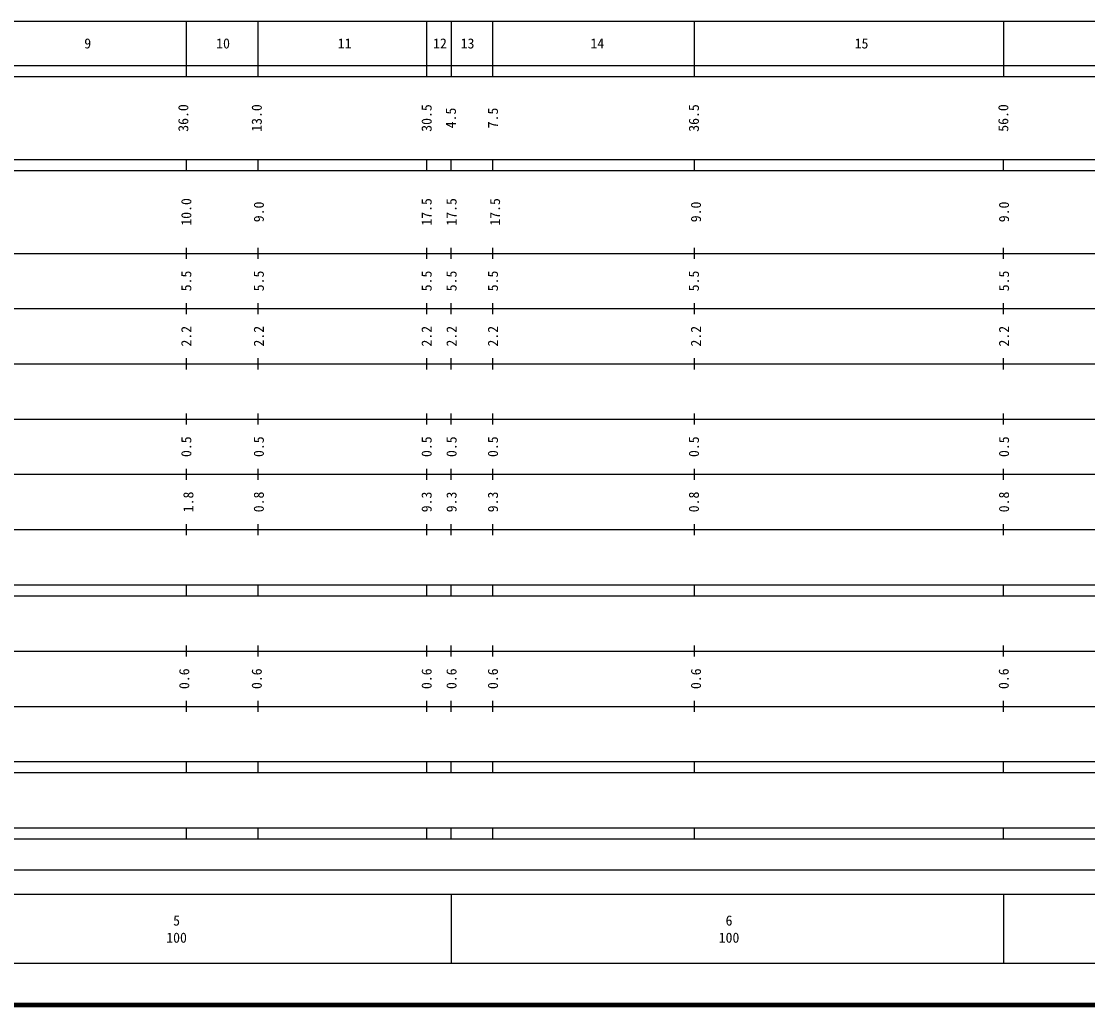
# Model space of a CAD drawing. Units: millimetres on the paper, enlarged 1000 times. Extents: x 40000 to 680000, y 20000 to 380000.
# Drawn here: x 290187 to 483208, y 20000 to 198000 of the extents above; entities that cross this region are included whole.
import ezdxf
from ezdxf.enums import TextEntityAlignment as Align

# ---------------------------------------------------------------- set-up
doc = ezdxf.new("R2010")
doc.units = ezdxf.units.MM
doc.header["$LTSCALE"] = 1000
doc.layers.add('M-TTL', color=2, linetype='Continuous', lineweight=140)
doc.layers.add('M-TTL-BAND', color=7, linetype='Continuous', lineweight=25)
doc.styles.add('ＭＳ ゴシック', font='')
doc.styles.get('ＭＳ ゴシック').set_extended_font_data('MS Gothic')

msp = doc.modelspace()

# ---------------------------------------------------------------- linework, layer by layer
at = {"layer": 'M-TTL'}
msp.add_line((40000, 20000), (680000, 20000), dxfattribs=at)
at = {"layer": 'M-TTL-BAND'}
for p, q in [((68000, 198000), (579000, 198000)), ((320000, 198000), (320000, 188000)), ((333000, 198000), (333000, 188000)), ((363500, 198000), (363500, 188000)), ((368000, 198000), (368000, 188000)), ((375500, 198000), (375500, 188000)), ((412000, 198000), (412000, 188000)), ((468000, 198000), (468000, 188000)), ((40000, 190000), (579000, 190000)), ((40000, 188000), (579000, 188000)), ((40000, 173000), (579000, 173000)), ((320000, 173000), (320000, 171000)), ((333000, 173000), (333000, 171000)), ((363500, 173000), (363500, 171000)), ((368000, 171000), (368000, 173000)), ((375500, 173000), (375500, 171000)), ((412000, 173000), (412000, 171000)), ((468000, 171000), (468000, 173000)), ((40000, 171000), (579000, 171000)), ((320000, 157000), (320000, 155000)), ((333000, 157000), (333000, 155000)), ((363500, 157000), (363500, 155000)), ((368000, 155000), (368000, 157000)), ((375500, 157000), (375500, 155000)), ((412000, 157000), (412000, 155000)), ((468000, 155000), (468000, 157000)), ((40000, 156000), (579000, 156000)), ((320000, 147000), (320000, 145000)), ((333000, 147000), (333000, 145000)), ((363500, 147000), (363500, 145000)), ((368000, 145000), (368000, 147000)), ((375500, 147000), (375500, 145000)), ((412000, 147000), (412000, 145000)), ((468000, 145000), (468000, 147000)), ((46000, 146000), (579000, 146000)), ((52000, 136000), (579000, 136000)), ((320000, 137000), (320000, 135000)), ((333000, 137000), (333000, 135000)), ((363500, 137000), (363500, 135000)), ((368000, 135000), (368000, 137000)), ((375500, 137000), (375500, 135000)), ((412000, 137000), (412000, 135000)), ((468000, 135000), (468000, 137000)), ((46000, 126000), (579000, 126000)), ((320000, 127000), (320000, 125000)), ((333000, 127000), (333000, 125000)), ((363500, 127000), (363500, 125000)), ((368000, 125000), (368000, 127000)), ((375500, 127000), (375500, 125000)), ((412000, 127000), (412000, 125000)), ((468000, 125000), (468000, 127000)), ((52000, 116000), (579000, 116000)), ((320000, 117000), (320000, 115000)), ((333000, 117000), (333000, 115000)), ((363500, 117000), (363500, 115000)), ((368000, 115000), (368000, 117000)), ((375500, 117000), (375500, 115000)), ((412000, 117000), (412000, 115000)), ((468000, 115000), (468000, 117000)), ((320000, 107000), (320000, 105000)), ((333000, 107000), (333000, 105000)), ((363500, 107000), (363500, 105000)), ((368000, 105000), (368000, 107000)), ((375500, 107000), (375500, 105000)), ((412000, 107000), (412000, 105000)), ((468000, 105000), (468000, 107000)), ((46000, 106000), (579000, 106000)), ((40000, 96000), (579000, 96000)), ((320000, 96000), (320000, 94000)), ((333000, 96000), (333000, 94000)), ((363500, 96000), (363500, 94000)), ((368000, 94000), (368000, 96000)), ((375500, 96000), (375500, 94000)), ((412000, 96000), (412000, 94000)), ((468000, 94000), (468000, 96000)), ((40000, 94000), (579000, 94000)), ((320000, 85000), (320000, 83000)), ((333000, 85000), (333000, 83000)), ((363500, 85000), (363500, 83000)), ((368000, 83000), (368000, 85000)), ((375500, 85000), (375500, 83000)), ((412000, 85000), (412000, 83000)), ((468000, 83000), (468000, 85000)), ((49000, 84000), (579000, 84000)), ((40000, 74000), (579000, 74000)), ((320000, 75000), (320000, 73000)), ((333000, 75000), (333000, 73000)), ((363500, 75000), (363500, 73000)), ((368000, 73000), (368000, 75000)), ((375500, 75000), (375500, 73000)), ((412000, 75000), (412000, 73000)), ((468000, 73000), (468000, 75000)), ((40000, 64000), (579000, 64000)), ((320000, 64000), (320000, 62000)), ((333000, 64000), (333000, 62000)), ((363500, 64000), (363500, 62000)), ((368000, 62000), (368000, 64000)), ((375500, 64000), (375500, 62000)), ((412000, 64000), (412000, 62000)), ((468000, 62000), (468000, 64000)), ((40000, 62000), (579000, 62000)), ((40000, 52000), (579000, 52000)), ((320000, 52000), (320000, 50000)), ((333000, 52000), (333000, 50000)), ((363500, 52000), (363500, 50000)), ((368000, 50000), (368000, 52000)), ((375500, 52000), (375500, 50000)), ((412000, 52000), (412000, 50000)), ((468000, 50000), (468000, 52000)), ((40000, 50000), (579000, 50000)), ((70805, 44406), (565903, 44406)), ((40000, 40000), (579000, 40000)), ((368000, 40000), (368000, 27500)), ((468000, 40000), (468000, 27500)), ((68000, 27500), (579000, 27500))]:
    msp.add_line(p, q, dxfattribs=at)

# ---------------------------------------------------------------- texts
at = {"layer": 'M-TTL-BAND', "style": 'ＭＳ ゴシック'}
for s, p in [('9', (302203, 194000)), ('10', (326704, 194000)), ('11', (348705, 194000)), ('12', (365966, 194000)), ('13', (370958, 194000)), ('14', (394456, 194000)), ('15', (442277, 194000)), ('5', (318288, 35238)), ('6', (418288, 35238)), ('100', (318288, 32131)), ('100', (418288, 32131))]:
    msp.add_text(s, height=1833, dxfattribs=at).set_placement(p, align=Align.MIDDLE_CENTER)
for s, p in [('36.0', (319500, 180500)), ('13.0', (332792, 180500)), ('30.5', (363543, 180500)), ('4.5', (367932, 180500)), ('7.5', (375544, 180500)), ('36.5', (411920, 180500)), ('56.0', (467932, 180500)), ('10.0', (320042, 163500)), ('9.0', (333167, 163500)), ('17.5', (363543, 163500)), ('17.5', (368054, 163500)), ('17.5', (375919, 163500)), ('9.0', (412295, 163500)), ('9.0', (468054, 163500)), ('5.5', (320042, 151000)), ('5.5', (333167, 151000)), ('5.5', (363543, 151000)), ('5.5', (368054, 151000)), ('5.5', (375544, 151000)), ('5.5', (411920, 151000)), ('5.5', (468054, 151000)), ('2.2', (320042, 141000)), ('2.2', (333167, 141000)), ('2.2', (363543, 141000)), ('2.2', (368054, 141000)), ('2.2', (375544, 141000)), ('2.2', (412295, 141000)), ('2.2', (468054, 141000)), ('0.5', (320042, 121000)), ('0.5', (333167, 121000)), ('0.5', (363543, 121000)), ('0.5', (368054, 121000)), ('0.5', (375544, 121000)), ('0.5', (411920, 121000)), ('0.5', (468054, 121000)), ('1.8', (320417, 111000)), ('0.8', (333167, 111000)), ('9.3', (363543, 111000)), ('9.3', (368054, 111000)), ('9.3', (375544, 111000)), ('0.8', (411920, 111000)), ('0.8', (468054, 111000)), ('0.6', (319667, 79000)), ('0.6', (332792, 79000)), ('0.6', (363543, 79000)), ('0.6', (368044, 79000)), ('0.6', (375544, 79000)), ('0.6', (412295, 79000)), ('0.6', (468000, 79000))]:
    msp.add_text(s, height=1833, rotation=90, dxfattribs=at).set_placement(p, align=Align.MIDDLE_CENTER)

doc.saveas('drawing.dxf')
